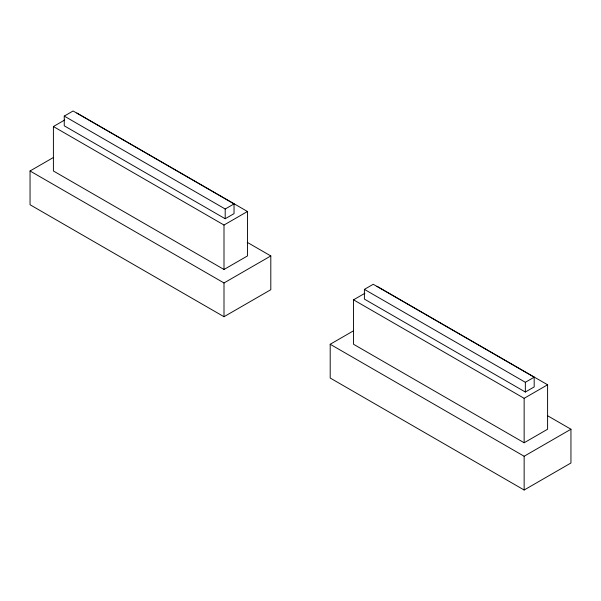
<?xml version="1.0" encoding="UTF-8"?>
<svg xmlns="http://www.w3.org/2000/svg" width="601" height="601" viewBox="0 0 601 601"><rect width="100%" height="100%" fill="white"/><g stroke="black" fill="none" stroke-linecap="round" stroke-linejoin="round"><path stroke-width="0.9" d="M64.254 116.091L73.089 110.99L234.037 203.912L234.037 213.64L225.202 218.741L64.254 125.819L64.254 116.091L225.202 209.013L234.037 203.912M76.853 112.996L247.454 211.492L247.454 255.943L224 269.481L53.406 170.984L53.406 126.533L64.72 119.997M247.266 242.353L270.803 255.943L270.803 289.705L224 316.719L30.05 204.746L30.05 170.984L53.451 157.47M53.406 126.533L224 225.029L247.454 211.492M30.05 170.984L224 282.958L270.803 255.943M364.401 289.374L373.236 284.281L534.184 377.203L534.184 386.924L525.349 392.025L364.401 299.103L364.401 289.374L525.349 382.296L534.184 377.203M377 286.286L547.594 384.783L547.594 429.227L524.147 442.764L353.546 344.268L353.546 299.824L364.867 293.288M547.413 415.644L570.95 429.227L570.95 462.988L524.147 490.01L330.197 378.029L330.197 344.268L353.598 330.76M353.546 299.824L524.147 398.32L547.594 384.783M330.197 344.268L524.147 456.249L570.95 429.227M525.349 382.296L525.349 392.025M524.147 398.32L524.147 442.764M524.147 456.249L524.147 490.01M225.202 209.013L225.202 218.741M224 225.029L224 269.481M224 282.958L224 316.719"/></g></svg>
